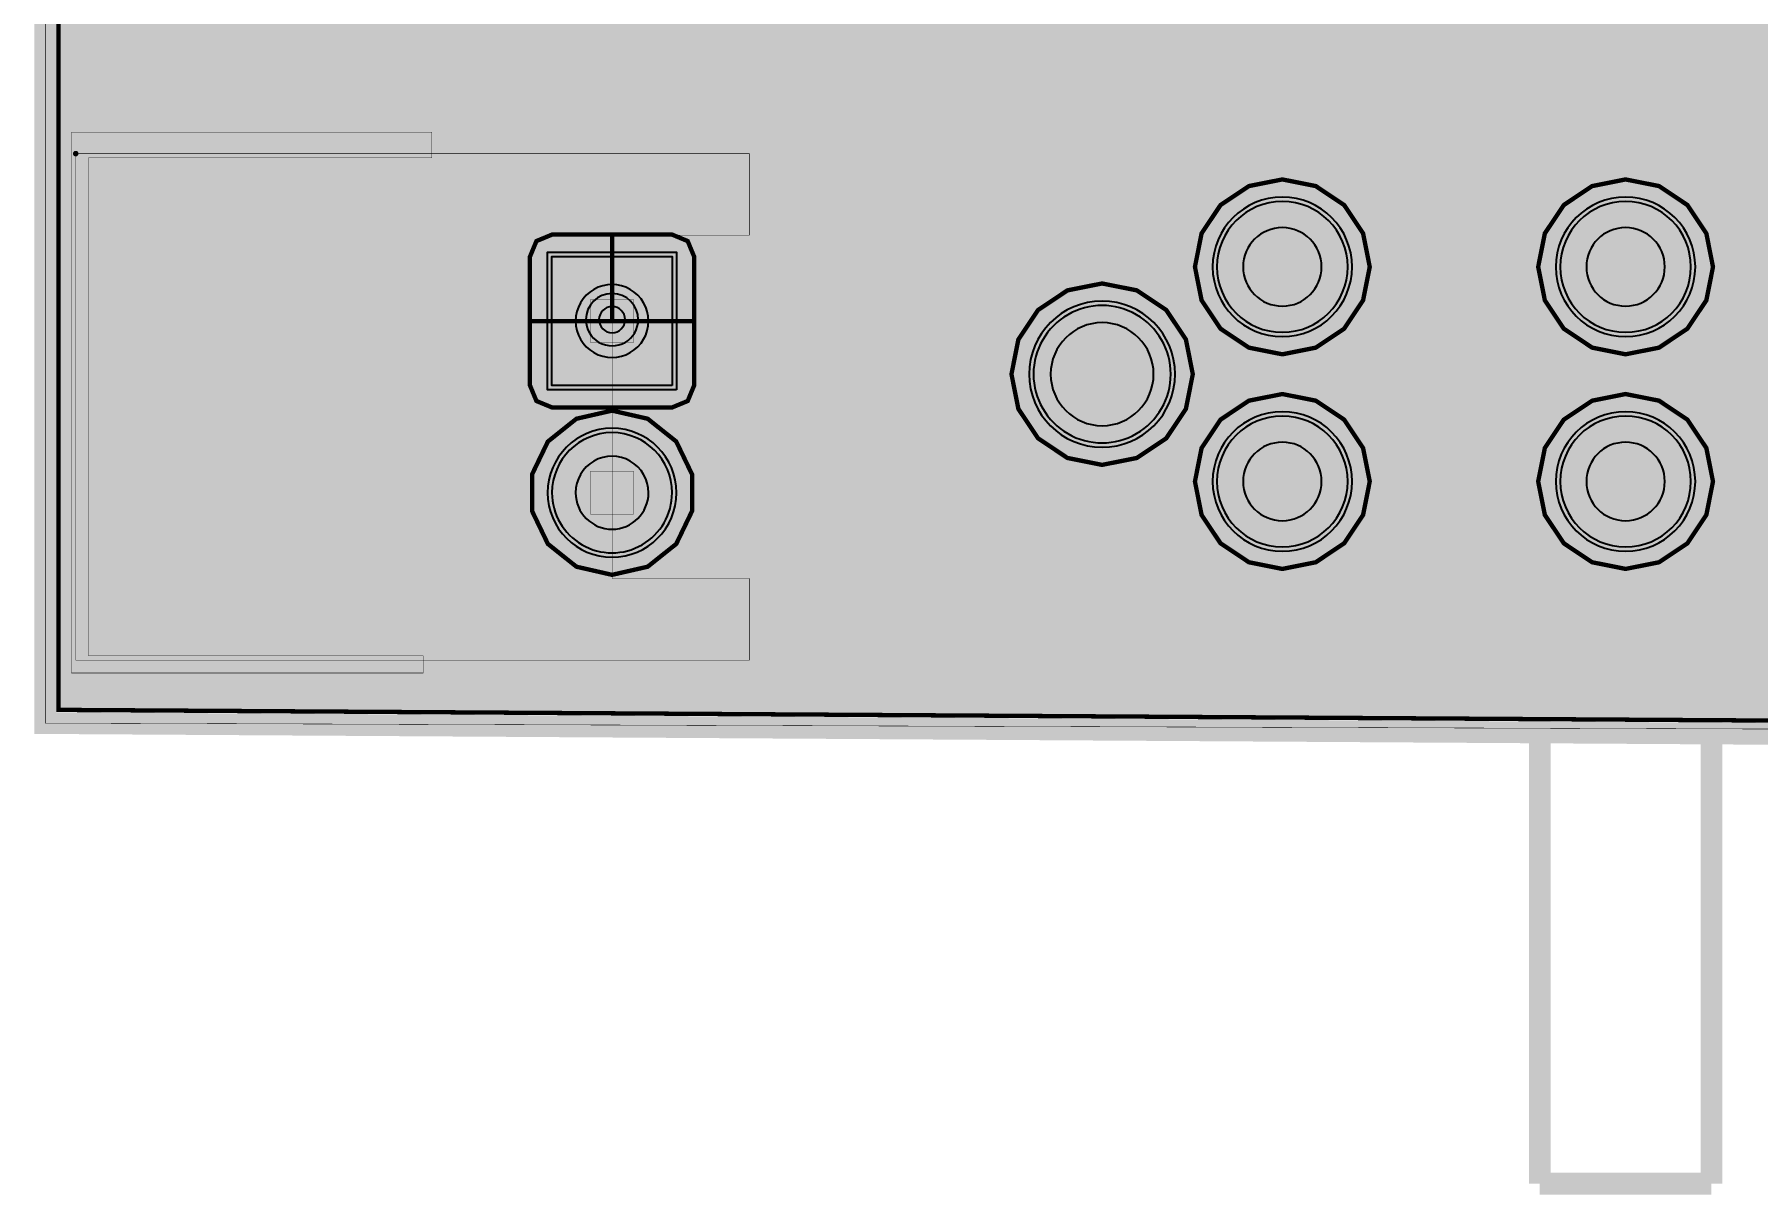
# Model space of a CAD drawing. Header units: millimetres. Extents: x 56.5 to 93.6, y 37.7 to 70.1.
# Drawn here: x 56.52 to 76.59, y 37.69 to 51.2 of the extents above; entities that cross this region are included whole.
import ezdxf

# ---------------------------------------------------------------- set-up
doc = ezdxf.new("R2010")
doc.units = ezdxf.units.MM
doc.header["$MEASUREMENT"] = 0
for name, color, linetype, true_color in [('Board-Outline-Layer', 7, 'Continuous', 0xff00ff), ('Bottom-Layer', 7, 'Continuous', 0x0000ff), ('Bottom-Paste-Mask-Layer', 7, 'Continuous', 0x800000), ('Bottom-Solder-Mask-Layer', 7, 'Continuous', 0xaa00ff), ('Component-Marking-Layer', 7, 'Continuous', 0x66ffcc), ('Component-Shape-Layer', 7, 'Continuous', 0x00cccc), ('Document-Layer', 7, 'Continuous', 0xffffff), ('Hole-Layer', 7, 'Continuous', 0x222222), ('Multi-Layer', 7, 'Continuous', 0xc0c0c0), ('Pin-Soldering-Layer', 7, 'Continuous', 0xcc9999), ('Top-Layer', 7, 'Continuous', 0xff0000), ('Top-Paste-Mask-Layer', 7, 'Continuous', 0x808080), ('Top-Silkscreen-Layer', 7, 'Continuous', 0xffcc00), ('Top-Solder-Mask-Layer', 7, 'Continuous', 0x800080)]:
    doc.layers.add(name, color=color, linetype=linetype, true_color=true_color)

msp = doc.modelspace()

# ---------------------------------------------------------------- hatches: boundary and pattern name
at = {"layer": 'Bottom-Layer'}
for points in [[(81.10088897978913, 43.09516005567424), (79.07825825201466, 43.10218307903457), (76.99224082965647, 43.2074395558556), (76.98911074606424, 43.20756285795095), (76.98597870281411, 43.20761700386724), (56.79664719329439, 43.33365852908587), (56.79664719329439, 69.69613774801189), (93.3176530353061, 69.82207225091537), (93.3176530353061, 64.04053848107867), (93.21890794233617, 43.20532386442466)], [(70.03860807721615, 48.49403098806198), (70.11613997323589, 48.10425182530252), (70.33693213295452, 47.773813006716274), (70.66737095154075, 47.553020846997654), (71.05715011430023, 47.475488950977905), (71.44692927705968, 47.553020846997654), (71.77736809564591, 47.773813006716274), (71.99816025536454, 48.10425182530252), (72.0756921513843, 48.49403098806198), (71.99816025536454, 48.88381015082144), (71.77736809564591, 49.214248969407684), (71.44692927705968, 49.435041129126304), (71.05715011430023, 49.51257302514605), (70.66737095154075, 49.435041129126304), (70.33693213295452, 49.214248969407684), (70.11613997323589, 48.88381015082144)], [(74.03860807721615, 48.49403098806198), (74.11613997323592, 48.10425182530252), (74.33693213295454, 47.773813006716274), (74.66737095154078, 47.553020846997654), (75.05715011430023, 47.475488950977905), (75.44692927705968, 47.553020846997654), (75.77736809564594, 47.773813006716274), (75.99816025536457, 48.10425182530252), (76.0756921513843, 48.49403098806198), (75.99816025536457, 48.88381015082144), (75.77736809564594, 49.214248969407684), (75.44692927705968, 49.435041129126304), (75.05715011430023, 49.51257302514605), (74.66737095154078, 49.435041129126304), (74.33693213295454, 49.214248969407684), (74.11613997323592, 48.88381015082144)], [(70.29514859029717, 48.49403098806198, 1), (71.81915163830328, 48.49403098806198, 1)], [(74.29514859029717, 48.49403098806198, 1), (75.81915163830328, 48.49403098806198, 1)], [(64.20266700533402, 48.613093726187465), (64.12752802870163, 48.79449526263613), (63.946126492252986, 48.869634239268485), (62.54612649225298, 48.869634239268485), (62.364724955804334, 48.79449526263613), (62.289585979171974, 48.613093726187465), (62.289585979171974, 47.11309372618746), (62.364724955804334, 46.93169218973878), (62.54612649225298, 46.85655321310643), (63.946126492252986, 46.85655321310643), (64.12752802870163, 46.93169218973878), (64.20266700533402, 47.11309372618746)], [(63.946126492252986, 47.11309372618744), (62.54612649225298, 47.11309372618744), (62.54612649225298, 48.61309372618746), (63.946126492252986, 48.61309372618746)], [(67.90053340106682, 47.24409448818898), (67.9809577588433, 46.839773938210364), (68.20998695274993, 46.49700752679108), (68.55275336416925, 46.26797833288446), (68.95707391414784, 46.18755397510797), (69.36139446412643, 46.26797833288446), (69.70416087554572, 46.49700752679108), (69.93319006945238, 46.839773938210364), (70.01361442722886, 47.24409448818898), (69.93319006945238, 47.6484150381676), (69.70416087554572, 47.991181449586875), (69.36139446412643, 48.2202106434935), (68.95707391414784, 48.300635001269995), (68.55275336416925, 48.2202106434935), (68.20998695274993, 47.991181449586875), (67.9809577588433, 47.6484150381676)], [(68.15707391414784, 47.24409448818898, 1), (69.75707391414784, 47.24409448818898, 1)], [(70.03860807721615, 45.99415798831598), (70.11613997323589, 45.60437882555652), (70.33693213295452, 45.27394000697028), (70.66737095154075, 45.05314784725166), (71.05715011430023, 44.97561595123191), (71.44692927705968, 45.05314784725166), (71.77736809564591, 45.27394000697028), (71.99816025536454, 45.60437882555652), (72.0756921513843, 45.99415798831598), (71.99816025536454, 46.38393715107544), (71.77736809564591, 46.71437596966169), (71.44692927705968, 46.93516812938031), (71.05715011430023, 47.01270002540006), (70.66737095154075, 46.93516812938031), (70.33693213295452, 46.71437596966169), (70.11613997323589, 46.38393715107544)], [(74.03860807721615, 45.99415798831598), (74.11613997323592, 45.60437882555652), (74.33693213295454, 45.27394000697028), (74.66737095154078, 45.05314784725166), (75.05715011430023, 44.97561595123191), (75.44692927705968, 45.05314784725166), (75.77736809564594, 45.27394000697028), (75.99816025536457, 45.60437882555652), (76.0756921513843, 45.99415798831598), (75.99816025536457, 46.38393715107544), (75.77736809564594, 46.71437596966169), (75.44692927705968, 46.93516812938031), (75.05715011430023, 47.01270002540006), (74.66737095154078, 46.93516812938031), (74.33693213295454, 46.71437596966169), (74.11613997323592, 46.38393715107544)], [(63.246126492253, 44.90655321310643), (63.66115386668601, 45.001280503014044), (63.99397997963585, 45.266700471216716), (64.17868453758838, 45.65024343784961), (64.17868453758838, 46.07594401452529), (63.99397997963585, 46.459486981158186), (63.66115386668601, 46.72490694936086), (63.246126492253, 46.819634239268474), (62.83109911781996, 46.72490694936086), (62.498273004870114, 46.459486981158186), (62.313568446917586, 46.07594401452529), (62.313568446917586, 45.65024343784961), (62.498273004870114, 45.266700471216716), (62.83109911781996, 45.001280503014044)], [(70.29514859029717, 45.99415798831598, 1), (71.81915163830328, 45.99415798831598, 1)], [(74.29514859029717, 45.99415798831598, 1), (75.81915163830328, 45.99415798831598, 1)], [(62.546126492252995, 45.86309372618745, 1), (63.946126492253, 45.86309372618745, 1)]]:
    msp.add_hatch(color=256, dxfattribs=at).paths.add_polyline_path(points)
at = {"layer": 'Bottom-Paste-Mask-Layer'}
for points in [[(70.29514859029717, 48.49403098806198, 1), (71.81915163830328, 48.49403098806198, 1)], [(74.29514859029717, 48.49403098806198, 1), (75.81915163830328, 48.49403098806198, 1)], [(63.946126492252986, 47.11309372618744), (62.54612649225298, 47.11309372618744), (62.54612649225298, 48.61309372618746), (63.946126492252986, 48.61309372618746)], [(68.15707391414784, 47.24409448818898, 1), (69.75707391414784, 47.24409448818898, 1)], [(70.29514859029717, 45.99415798831598, 1), (71.81915163830328, 45.99415798831598, 1)], [(74.29514859029717, 45.99415798831598, 1), (75.81915163830328, 45.99415798831598, 1)], [(62.546126492252995, 45.86309372618745, 1), (63.946126492253, 45.86309372618745, 1)]]:
    msp.add_hatch(color=256, dxfattribs=at).paths.add_polyline_path(points)
at = {"layer": 'Bottom-Solder-Mask-Layer'}
for points in [[(70.24434848869697, 48.49403098806198, 1), (71.86995173990348, 48.49403098806198, 1)], [(74.24434848869697, 48.49403098806198, 1), (75.86995173990348, 48.49403098806198, 1)], [(63.99692659385316, 47.06229362458725), (62.49532639065278, 47.06229362458725), (62.49532639065278, 48.66389382778764), (63.99692659385316, 48.66389382778764)], [(68.10627381254764, 47.24409448818898, 1), (69.80787401574804, 47.24409448818898, 1)], [(70.24434848869697, 45.99415798831598, 1), (71.86995173990348, 45.99415798831598, 1)], [(74.24434848869697, 45.99415798831598, 1), (75.86995173990348, 45.99415798831598, 1)], [(62.49532639065279, 45.86309372618745, 1), (63.9969265938532, 45.86309372618745, 1)]]:
    msp.add_hatch(color=256, dxfattribs=at).paths.add_polyline_path(points)
at = {"layer": 'Component-Marking-Layer'}
msp.add_hatch(color=256, dxfattribs=at).paths.add_polyline_path([(56.96621793243593, 49.81305562611126, 1), (57.026162052324175, 49.81305562611126, 1)])
msp.add_hatch(color=256, dxfattribs=at).paths.add_polyline_path([(56.96621793243593, 49.81305562611126, 1), (57.026162052324175, 49.81305562611126, 1)])
at = {"layer": 'Component-Shape-Layer'}
msp.add_hatch(color=256, dxfattribs=at).paths.add_polyline_path([(56.996113792227575, 43.913081026162054), (56.996113792227575, 49.81310642621286), (64.84612649225299, 49.81310642621286), (64.84612649225299, 48.86309372618746), (63.246126492253, 48.86309372618746), (63.246126492253, 46.86309372618746), (63.246126492253, 44.86309372618746), (64.84612649225299, 44.86309372618746), (64.84612649225299, 43.913081026162054)])
msp.add_hatch(color=256, dxfattribs=at).paths.add_polyline_path([(56.996113792227575, 43.913081026162054), (56.996113792227575, 49.81310642621286), (64.84612649225299, 49.81310642621286), (64.84612649225299, 48.86309372618746), (63.246126492253, 48.86309372618746), (63.246126492253, 46.86309372618746), (63.246126492253, 44.86309372618746), (64.84612649225299, 44.86309372618746), (64.84612649225299, 43.913081026162054)])
at = {"layer": 'Document-Layer'}
msp.add_hatch(color=256, dxfattribs=at).paths.add_polyline_path([(56.9461010922022, 50.063093726187454), (61.146126492252975, 50.063093726187454), (61.146126492252975, 49.763093726187456), (57.14610109220219, 49.763093726187456), (57.14610109220219, 43.96309372618745), (61.04612649225301, 43.96309372618745), (61.04612649225301, 43.763093726187456), (56.9461010922022, 43.763093726187456)])
msp.add_hatch(color=256, dxfattribs=at).paths.add_polyline_path([(56.9461010922022, 50.063093726187454), (61.146126492252975, 50.063093726187454), (61.146126492252975, 49.763093726187456), (57.14610109220219, 49.763093726187456), (57.14610109220219, 43.96309372618745), (61.04612649225301, 43.96309372618745), (61.04612649225301, 43.763093726187456), (56.9461010922022, 43.763093726187456)])
at = {"layer": 'Hole-Layer'}
for points in [[(70.5999491998984, 48.49408178816358, 1), (71.51435102870205, 48.49408178816358, 1)], [(74.5999491998984, 48.49408178816358, 1), (75.51435102870205, 48.49408178816358, 1)], [(62.8211328422657, 47.86309372618746, 1), (63.6711201422403, 47.86309372618746, 1)], [(68.35715011430027, 47.24409448818898, 1), (69.55715011430026, 47.24409448818898, 1)], [(70.5999491998984, 45.99408178816358, 1), (71.51435102870205, 45.99408178816358, 1)], [(74.5999491998984, 45.99408178816358, 1), (75.51435102870205, 45.99408178816358, 1)], [(62.8211328422657, 45.86309372618745, 1), (63.6711201422403, 45.86309372618745, 1)]]:
    msp.add_hatch(color=256, dxfattribs=at).paths.add_polyline_path(points)
at = {"layer": 'Multi-Layer'}
for points in [[(70.29514859029717, 48.49403098806198, 1), (71.81915163830328, 48.49403098806198, 1)], [(70.29514859029717, 48.49403098806198, 1), (71.81915163830328, 48.49403098806198, 1)], [(70.29514859029717, 48.49403098806198, 1), (71.81915163830328, 48.49403098806198, 1)], [(74.29514859029717, 48.49403098806198, 1), (75.81915163830328, 48.49403098806198, 1)], [(74.29514859029717, 48.49403098806198, 1), (75.81915163830328, 48.49403098806198, 1)], [(74.29514859029717, 48.49403098806198, 1), (75.81915163830328, 48.49403098806198, 1)], [(63.946126492252986, 47.11309372618744), (62.54612649225298, 47.11309372618744), (62.54612649225298, 48.61309372618746), (63.946126492252986, 48.61309372618746)], [(63.946126492252986, 47.11309372618744), (62.54612649225298, 47.11309372618744), (62.54612649225298, 48.61309372618746), (63.946126492252986, 48.61309372618746)], [(63.946126492252986, 47.11309372618744), (62.54612649225298, 47.11309372618744), (62.54612649225298, 48.61309372618746), (63.946126492252986, 48.61309372618746)], [(68.15707391414784, 47.24409448818898, 1), (69.75707391414784, 47.24409448818898, 1)], [(68.15707391414784, 47.24409448818898, 1), (69.75707391414784, 47.24409448818898, 1)], [(68.15707391414784, 47.24409448818898, 1), (69.75707391414784, 47.24409448818898, 1)], [(70.29514859029717, 45.99415798831598, 1), (71.81915163830328, 45.99415798831598, 1)], [(70.29514859029717, 45.99415798831598, 1), (71.81915163830328, 45.99415798831598, 1)], [(70.29514859029717, 45.99415798831598, 1), (71.81915163830328, 45.99415798831598, 1)], [(74.29514859029717, 45.99415798831598, 1), (75.81915163830328, 45.99415798831598, 1)], [(74.29514859029717, 45.99415798831598, 1), (75.81915163830328, 45.99415798831598, 1)], [(74.29514859029717, 45.99415798831598, 1), (75.81915163830328, 45.99415798831598, 1)], [(62.546126492252995, 45.86309372618745, 1), (63.946126492253, 45.86309372618745, 1)], [(62.546126492252995, 45.86309372618745, 1), (63.946126492253, 45.86309372618745, 1)], [(62.546126492252995, 45.86309372618745, 1), (63.946126492253, 45.86309372618745, 1)]]:
    msp.add_hatch(color=256, dxfattribs=at).paths.add_polyline_path(points)
at = {"layer": 'Pin-Soldering-Layer'}
for points in [[(62.996113792227604, 47.61308102616206), (62.996113792227604, 48.11310642621286), (63.49613919227836, 48.11310642621286), (63.49613919227836, 47.61308102616206)], [(62.996113792227604, 47.61308102616206), (62.996113792227604, 48.11310642621286), (63.49613919227836, 48.11310642621286), (63.49613919227836, 47.61308102616206)], [(62.996113792227604, 45.61308102616206), (62.996113792227604, 46.11310642621286), (63.49613919227836, 46.11310642621286), (63.49613919227836, 45.61308102616206)], [(62.996113792227604, 45.61308102616206), (62.996113792227604, 46.11310642621286), (63.49613919227836, 46.11310642621286), (63.49613919227836, 45.61308102616206)]]:
    msp.add_hatch(color=256, dxfattribs=at).paths.add_polyline_path(points)
at = {"layer": 'Top-Layer'}
for points in [[(70.29514859029717, 48.49403098806198, 1), (71.81915163830328, 48.49403098806198, 1)], [(74.29514859029717, 48.49403098806198, 1), (75.81915163830328, 48.49403098806198, 1)], [(63.946126492252986, 47.11309372618744), (62.54612649225298, 47.11309372618744), (62.54612649225298, 48.61309372618746), (63.946126492252986, 48.61309372618746)], [(68.15707391414784, 47.24409448818898, 1), (69.75707391414784, 47.24409448818898, 1)], [(70.29514859029717, 45.99415798831598, 1), (71.81915163830328, 45.99415798831598, 1)], [(74.29514859029717, 45.99415798831598, 1), (75.81915163830328, 45.99415798831598, 1)], [(62.546126492252995, 45.86309372618745, 1), (63.946126492253, 45.86309372618745, 1)]]:
    msp.add_hatch(color=256, dxfattribs=at).paths.add_polyline_path(points)
at = {"layer": 'Top-Paste-Mask-Layer'}
for points in [[(70.29514859029717, 48.49403098806198, 1), (71.81915163830328, 48.49403098806198, 1)], [(74.29514859029717, 48.49403098806198, 1), (75.81915163830328, 48.49403098806198, 1)], [(63.946126492252986, 47.11309372618744), (62.54612649225298, 47.11309372618744), (62.54612649225298, 48.61309372618746), (63.946126492252986, 48.61309372618746)], [(68.15707391414784, 47.24409448818898, 1), (69.75707391414784, 47.24409448818898, 1)], [(70.29514859029717, 45.99415798831598, 1), (71.81915163830328, 45.99415798831598, 1)], [(74.29514859029717, 45.99415798831598, 1), (75.81915163830328, 45.99415798831598, 1)], [(62.546126492252995, 45.86309372618745, 1), (63.946126492253, 45.86309372618745, 1)]]:
    msp.add_hatch(color=256, dxfattribs=at).paths.add_polyline_path(points)
at = {"layer": 'Top-Solder-Mask-Layer'}
for points in [[(70.24434848869697, 48.49403098806198, 1), (71.86995173990348, 48.49403098806198, 1)], [(74.24434848869697, 48.49403098806198, 1), (75.86995173990348, 48.49403098806198, 1)], [(63.99692659385316, 47.06229362458725), (62.49532639065278, 47.06229362458725), (62.49532639065278, 48.66389382778764), (63.99692659385316, 48.66389382778764)], [(68.10627381254764, 47.24409448818898, 1), (69.80787401574804, 47.24409448818898, 1)], [(70.24434848869697, 45.99415798831598, 1), (71.86995173990348, 45.99415798831598, 1)], [(74.24434848869697, 45.99415798831598, 1), (75.86995173990348, 45.99415798831598, 1)], [(62.49532639065279, 45.86309372618745, 1), (63.9969265938532, 45.86309372618745, 1)]]:
    msp.add_hatch(color=256, dxfattribs=at).paths.add_polyline_path(points)

# ---------------------------------------------------------------- linework, layer by layer
at = {"layer": 'Board-Outline-Layer', "const_width": 0.25400050800101603}
msp.add_lwpolyline([(56.64211328422657, 43.18008636017272), (56.64211328422657, 69.85013970027941), (93.47218694437389, 69.97713995427992), (93.47218694437389, 43.053086106172216), (79.50215900431802, 42.92608585217171), (76.98501397002794, 43.053086106172216)], close=True, dxfattribs=at)
at = {"layer": 'Bottom-Layer'}
for points, const_width in [([(56.64211328422657, 43.18008636017272), (56.64211328422657, 69.85013970027941), (93.34518669037338, 69.85013970027941), (93.21818643637287, 43.053086106172216)], 0.005080010160020321), ([(81.10088897978913, 43.09516005567424), (79.07825825201466, 43.10218307903457), (76.99224082965647, 43.2074395558556), (76.98911074606424, 43.20756285795095), (76.98597870281411, 43.20761700386724), (56.79664719329439, 43.33365852908587), (56.79664719329439, 69.69613774801189), (93.3176530353061, 69.82207225091537), (93.3176530353061, 64.04053848107867), (93.21890794233617, 43.20532386442466)], 0.05080010160020321), ([(70.03860807721615, 48.49403098806198), (70.11613997323589, 48.10425182530252), (70.33693213295452, 47.773813006716274), (70.66737095154075, 47.553020846997654), (71.05715011430023, 47.475488950977905), (71.44692927705968, 47.553020846997654), (71.77736809564591, 47.773813006716274), (71.99816025536454, 48.10425182530252), (72.0756921513843, 48.49403098806198), (71.99816025536454, 48.88381015082144), (71.77736809564591, 49.214248969407684), (71.44692927705968, 49.435041129126304), (71.05715011430023, 49.51257302514605), (70.66737095154075, 49.435041129126304), (70.33693213295452, 49.214248969407684), (70.11613997323589, 48.88381015082144)], 0.05080010160020321), ([(74.03860807721615, 48.49403098806198), (74.11613997323592, 48.10425182530252), (74.33693213295454, 47.773813006716274), (74.66737095154078, 47.553020846997654), (75.05715011430023, 47.475488950977905), (75.44692927705968, 47.553020846997654), (75.77736809564594, 47.773813006716274), (75.99816025536457, 48.10425182530252), (76.0756921513843, 48.49403098806198), (75.99816025536457, 48.88381015082144), (75.77736809564594, 49.214248969407684), (75.44692927705968, 49.435041129126304), (75.05715011430023, 49.51257302514605), (74.66737095154078, 49.435041129126304), (74.33693213295454, 49.214248969407684), (74.11613997323592, 48.88381015082144)], 0.05080010160020321), ([(64.20266700533402, 48.613093726187465), (64.12752802870163, 48.79449526263613), (63.946126492252986, 48.869634239268485), (62.54612649225298, 48.869634239268485), (62.364724955804334, 48.79449526263613), (62.289585979171974, 48.613093726187465), (62.289585979171974, 47.11309372618746), (62.364724955804334, 46.93169218973878), (62.54612649225298, 46.85655321310643), (63.946126492252986, 46.85655321310643), (64.12752802870163, 46.93169218973878), (64.20266700533402, 47.11309372618746)], 0.05080010160020321), ([(67.90053340106682, 47.24409448818898), (67.9809577588433, 46.839773938210364), (68.20998695274993, 46.49700752679108), (68.55275336416925, 46.26797833288446), (68.95707391414784, 46.18755397510797), (69.36139446412643, 46.26797833288446), (69.70416087554572, 46.49700752679108), (69.93319006945238, 46.839773938210364), (70.01361442722886, 47.24409448818898), (69.93319006945238, 47.6484150381676), (69.70416087554572, 47.991181449586875), (69.36139446412643, 48.2202106434935), (68.95707391414784, 48.300635001269995), (68.55275336416925, 48.2202106434935), (68.20998695274993, 47.991181449586875), (67.9809577588433, 47.6484150381676)], 0.05080010160020321), ([(70.03860807721615, 45.99415798831598), (70.11613997323589, 45.60437882555652), (70.33693213295452, 45.27394000697028), (70.66737095154075, 45.05314784725166), (71.05715011430023, 44.97561595123191), (71.44692927705968, 45.05314784725166), (71.77736809564591, 45.27394000697028), (71.99816025536454, 45.60437882555652), (72.0756921513843, 45.99415798831598), (71.99816025536454, 46.38393715107544), (71.77736809564591, 46.71437596966169), (71.44692927705968, 46.93516812938031), (71.05715011430023, 47.01270002540006), (70.66737095154075, 46.93516812938031), (70.33693213295452, 46.71437596966169), (70.11613997323589, 46.38393715107544)], 0.05080010160020321), ([(74.03860807721615, 45.99415798831598), (74.11613997323592, 45.60437882555652), (74.33693213295454, 45.27394000697028), (74.66737095154078, 45.05314784725166), (75.05715011430023, 44.97561595123191), (75.44692927705968, 45.05314784725166), (75.77736809564594, 45.27394000697028), (75.99816025536457, 45.60437882555652), (76.0756921513843, 45.99415798831598), (75.99816025536457, 46.38393715107544), (75.77736809564594, 46.71437596966169), (75.44692927705968, 46.93516812938031), (75.05715011430023, 47.01270002540006), (74.66737095154078, 46.93516812938031), (74.33693213295454, 46.71437596966169), (74.11613997323592, 46.38393715107544)], 0.05080010160020321), ([(63.246126492253, 44.90655321310643), (63.66115386668601, 45.001280503014044), (63.99397997963585, 45.266700471216716), (64.17868453758838, 45.65024343784961), (64.17868453758838, 46.07594401452529), (63.99397997963585, 46.459486981158186), (63.66115386668601, 46.72490694936086), (63.246126492253, 46.819634239268474), (62.83109911781996, 46.72490694936086), (62.498273004870114, 46.459486981158186), (62.313568446917586, 46.07594401452529), (62.313568446917586, 45.65024343784961), (62.498273004870114, 45.266700471216716), (62.83109911781996, 45.001280503014044)], 0.05080010160020321)]:
    msp.add_lwpolyline(points, close=True, dxfattribs=dict(at, const_width=const_width))
for points, const_width in [([(71.04394208788419, 55.219710439420886), (71.04394208788419, 50.6731013462027)], 1), ([(63.246126492253, 51.18307310009217), (67.16592359790125, 55.10287020574042)], 1), ([(63.246126492253, 47.87909575819152), (63.246126492253, 51.18307310009217)], 1), ([(71.04394208788419, 50.6731013462027), (83.82016764033527, 50.6731013462027)], 1), ([(63.246126492253, 47.86309372618746), (63.246126492253, 48.86963423926848)], 0.05080010160020321), ([(63.246126492253, 47.86309372618746), (62.289585979171974, 47.863093726187444)], 0.05080010160020321), ([(63.246126492253, 47.86309372618746), (64.20266700533402, 47.863093726187444)], 0.05080010160020321)]:
    msp.add_lwpolyline(points, dxfattribs=dict(at, const_width=const_width))
for points in [[(70.29514859029716, 48.49403098806198, 1), (71.81915163830327, 48.49403098806198, 1)], [(74.29514859029719, 48.49403098806198, 1), (75.81915163830327, 48.49403098806198, 1)], [(70.29514859029716, 45.99415798831598, 1), (71.81915163830327, 45.99415798831598, 1)], [(74.29514859029719, 45.99415798831598, 1), (75.81915163830327, 45.99415798831598, 1)]]:
    msp.add_lwpolyline(points, format="xyb", close=True, dxfattribs=at)
msp.add_lwpolyline([(63.946126492252986, 47.11309372618744), (62.54612649225298, 47.11309372618744), (62.54612649225298, 48.61309372618746), (63.946126492252986, 48.61309372618746)], close=True, dxfattribs=at)
for points in [[(68.15707391414786, 47.24409448842855, 1), (69.75707391414782, 47.24409448813508), (69.75707391414782, 47.244094487949404, 1), (68.15707391414786, 47.24409448824288)], [(62.54612649225298, 45.86309372616349, 1), (63.946126492252986, 45.863093726163484), (63.946126492252986, 45.86309372621142, 1), (62.54612649225298, 45.86309372621142)]]:
    msp.add_lwpolyline(points, format="xyb", dxfattribs=at)
at = {"layer": 'Bottom-Paste-Mask-Layer'}
for points in [[(70.29514859029716, 48.49403098806198, 1), (71.81915163830327, 48.49403098806198, 1)], [(74.29514859029719, 48.49403098806198, 1), (75.81915163830327, 48.49403098806198, 1)], [(70.29514859029716, 45.99415798831598, 1), (71.81915163830327, 45.99415798831598, 1)], [(74.29514859029719, 45.99415798831598, 1), (75.81915163830327, 45.99415798831598, 1)]]:
    msp.add_lwpolyline(points, format="xyb", close=True, dxfattribs=at)
msp.add_lwpolyline([(63.946126492252986, 47.11309372618744), (62.54612649225298, 47.11309372618744), (62.54612649225298, 48.61309372618746), (63.946126492252986, 48.61309372618746)], close=True, dxfattribs=at)
for points in [[(68.15707391414786, 47.24409448842855, 1), (69.75707391414782, 47.24409448813508), (69.75707391414782, 47.244094487949404, 1), (68.15707391414786, 47.24409448824288)], [(62.54612649225298, 45.86309372616349, 1), (63.946126492252986, 45.863093726163484), (63.946126492252986, 45.86309372621142, 1), (62.54612649225298, 45.86309372621142)]]:
    msp.add_lwpolyline(points, format="xyb", dxfattribs=at)
at = {"layer": 'Bottom-Solder-Mask-Layer'}
for points in [[(70.24434848869696, 48.49403098806198, 1), (71.86995173990347, 48.49403098806198, 1)], [(74.24434848869696, 48.49403098806198, 1), (75.8699517399035, 48.49403098806198, 1)], [(68.10627381254763, 47.24409448818898, 1), (69.80787401574806, 47.24409448818898, 1)], [(70.24434848869696, 45.99415798831598, 1), (71.86995173990347, 45.99415798831598, 1)], [(74.24434848869696, 45.99415798831598, 1), (75.8699517399035, 45.99415798831598, 1)], [(62.49532639065278, 45.86309372618745, 1), (63.99692659385319, 45.86309372618745, 1)]]:
    msp.add_lwpolyline(points, format="xyb", close=True, dxfattribs=at)
msp.add_lwpolyline([(63.99692659385316, 47.06229362458725), (62.49532639065278, 47.06229362458725), (62.49532639065278, 48.66389382778764), (63.99692659385316, 48.66389382778764)], close=True, dxfattribs=at)
at = {"layer": 'Component-Marking-Layer', "const_width": 0.005080010160020321}
msp.add_lwpolyline([(56.966217932435924, 49.81305562611126, 1), (57.02616205232418, 49.81305562611126, 1)], format="xyb", close=True, dxfattribs=at)
msp.add_lwpolyline([(56.966217932435924, 49.81305562611126, 1), (57.02616205232418, 49.81305562611126, 1)], format="xyb", close=True, dxfattribs=at)
at = {"layer": 'Component-Shape-Layer', "const_width": 0.005080010160020321}
msp.add_lwpolyline([(56.996113792227575, 43.913081026162054), (56.996113792227575, 49.81310642621286), (64.84612649225299, 49.81310642621286), (64.84612649225299, 48.86309372618746), (63.246126492253, 48.86309372618746), (63.246126492253, 46.86309372618746), (63.246126492253, 44.86309372618746), (64.84612649225299, 44.86309372618746), (64.84612649225299, 43.913081026162054)], close=True, dxfattribs=at)
msp.add_lwpolyline([(56.996113792227575, 43.913081026162054), (56.996113792227575, 49.81310642621286), (64.84612649225299, 49.81310642621286), (64.84612649225299, 48.86309372618746), (63.246126492253, 48.86309372618746), (63.246126492253, 46.86309372618746), (63.246126492253, 44.86309372618746), (64.84612649225299, 44.86309372618746), (64.84612649225299, 43.913081026162054)], close=True, dxfattribs=at)
at = {"layer": 'Document-Layer', "const_width": 0.005080010160020321}
msp.add_lwpolyline([(56.9461010922022, 50.063093726187454), (61.146126492252975, 50.063093726187454), (61.146126492252975, 49.763093726187456), (57.14610109220219, 49.763093726187456), (57.14610109220219, 43.96309372618745), (61.04612649225301, 43.96309372618745), (61.04612649225301, 43.763093726187456), (56.9461010922022, 43.763093726187456)], close=True, dxfattribs=at)
msp.add_lwpolyline([(56.9461010922022, 50.063093726187454), (61.146126492252975, 50.063093726187454), (61.146126492252975, 49.763093726187456), (57.14610109220219, 49.763093726187456), (57.14610109220219, 43.96309372618745), (61.04612649225301, 43.96309372618745), (61.04612649225301, 43.763093726187456), (56.9461010922022, 43.763093726187456)], close=True, dxfattribs=at)
at = {"layer": 'Hole-Layer'}
for points in [[(70.5999491998984, 48.494081788132355, 1), (71.51435102870202, 48.494081788132355), (71.51435102870202, 48.494081788194805, 1), (70.5999491998984, 48.494081788194805)], [(74.5999491998984, 48.494081788132355, 1), (75.51435102870205, 48.494081788132355), (75.51435102870205, 48.494081788194805, 1), (74.5999491998984, 48.494081788194805)], [(62.8211328422657, 47.86309372624219, 1), (63.67112014224027, 47.8630937260459), (63.67112014224027, 47.86309372613273, 1), (62.8211328422657, 47.86309372632901)], [(70.5999491998984, 45.994081788132355, 1), (71.51435102870202, 45.994081788132355), (71.51435102870202, 45.994081788194805, 1), (70.5999491998984, 45.994081788194805)], [(74.5999491998984, 45.994081788132355, 1), (75.51435102870205, 45.994081788132355), (75.51435102870205, 45.994081788194805, 1), (74.5999491998984, 45.994081788194805)], [(62.8211328422657, 45.863093726242184, 1), (63.67112014224027, 45.8630937260459), (63.67112014224027, 45.863093726132725, 1), (62.8211328422657, 45.863093726329005)]]:
    msp.add_lwpolyline(points, format="xyb", dxfattribs=at)
for points in [[(63.09362458724915, 47.87909575819152, 1), (63.398628397256815, 47.87909575819152, 1)], [(68.35715011430024, 47.24409448818898, 1), (69.55715011430026, 47.24409448818898, 1)]]:
    msp.add_lwpolyline(points, format="xyb", close=True, dxfattribs=at)
at = {"layer": 'Multi-Layer'}
for points in [[(70.29514859029716, 48.49403098806198, 1), (71.81915163830327, 48.49403098806198, 1)], [(70.29514859029716, 48.49403098806198, 1), (71.81915163830327, 48.49403098806198, 1)], [(70.29514859029716, 48.49403098806198, 1), (71.81915163830327, 48.49403098806198, 1)], [(74.29514859029719, 48.49403098806198, 1), (75.81915163830327, 48.49403098806198, 1)], [(74.29514859029719, 48.49403098806198, 1), (75.81915163830327, 48.49403098806198, 1)], [(74.29514859029719, 48.49403098806198, 1), (75.81915163830327, 48.49403098806198, 1)], [(70.29514859029716, 45.99415798831598, 1), (71.81915163830327, 45.99415798831598, 1)], [(70.29514859029716, 45.99415798831598, 1), (71.81915163830327, 45.99415798831598, 1)], [(70.29514859029716, 45.99415798831598, 1), (71.81915163830327, 45.99415798831598, 1)], [(74.29514859029719, 45.99415798831598, 1), (75.81915163830327, 45.99415798831598, 1)], [(74.29514859029719, 45.99415798831598, 1), (75.81915163830327, 45.99415798831598, 1)], [(74.29514859029719, 45.99415798831598, 1), (75.81915163830327, 45.99415798831598, 1)]]:
    msp.add_lwpolyline(points, format="xyb", close=True, dxfattribs=at)
msp.add_lwpolyline([(63.946126492252986, 47.11309372618744), (62.54612649225298, 47.11309372618744), (62.54612649225298, 48.61309372618746), (63.946126492252986, 48.61309372618746)], close=True, dxfattribs=at)
msp.add_lwpolyline([(63.946126492252986, 47.11309372618744), (62.54612649225298, 47.11309372618744), (62.54612649225298, 48.61309372618746), (63.946126492252986, 48.61309372618746)], close=True, dxfattribs=at)
msp.add_lwpolyline([(63.946126492252986, 47.11309372618744), (62.54612649225298, 47.11309372618744), (62.54612649225298, 48.61309372618746), (63.946126492252986, 48.61309372618746)], close=True, dxfattribs=at)
for points in [[(62.941122682245364, 47.87909575827756, 1), (63.5511303022606, 47.87909575808438), (63.5511303022606, 47.879095758105485, 1), (62.941122682245364, 47.87909575829866)], [(68.15707391414786, 47.24409448842855, 1), (69.75707391414782, 47.24409448813508), (69.75707391414782, 47.244094487949404, 1), (68.15707391414786, 47.24409448824288)], [(68.15707391414786, 47.24409448842855, 1), (69.75707391414782, 47.24409448813508), (69.75707391414782, 47.244094487949404, 1), (68.15707391414786, 47.24409448824288)], [(68.15707391414786, 47.24409448842855, 1), (69.75707391414782, 47.24409448813508), (69.75707391414782, 47.244094487949404, 1), (68.15707391414786, 47.24409448824288)], [(62.54612649225298, 45.86309372616349, 1), (63.946126492252986, 45.863093726163484), (63.946126492252986, 45.86309372621142, 1), (62.54612649225298, 45.86309372621142)], [(62.54612649225298, 45.86309372616349, 1), (63.946126492252986, 45.863093726163484), (63.946126492252986, 45.86309372621142, 1), (62.54612649225298, 45.86309372621142)], [(62.54612649225298, 45.86309372616349, 1), (63.946126492252986, 45.863093726163484), (63.946126492252986, 45.86309372621142, 1), (62.54612649225298, 45.86309372621142)]]:
    msp.add_lwpolyline(points, format="xyb", dxfattribs=at)
at = {"layer": 'Pin-Soldering-Layer', "const_width": 0.005080010160020321}
for points in [[(62.996113792227604, 47.61308102616206), (62.996113792227604, 48.11310642621286), (63.49613919227836, 48.11310642621286), (63.49613919227836, 47.61308102616206)], [(62.996113792227604, 47.61308102616206), (62.996113792227604, 48.11310642621286), (63.49613919227836, 48.11310642621286), (63.49613919227836, 47.61308102616206)], [(62.996113792227604, 45.61308102616206), (62.996113792227604, 46.11310642621286), (63.49613919227836, 46.11310642621286), (63.49613919227836, 45.61308102616206)], [(62.996113792227604, 45.61308102616206), (62.996113792227604, 46.11310642621286), (63.49613919227836, 46.11310642621286), (63.49613919227836, 45.61308102616206)]]:
    msp.add_lwpolyline(points, close=True, dxfattribs=at)
at = {"layer": 'Top-Layer'}
for points, const_width in [([(75.05715011430023, 48.49403098806198), (75.05715011430023, 51.816103632207266)], 0.8000025400050801), ([(75.0290204667903, 45.96602834080604), (75.05715011430023, 45.99415798831598)], 0.8), ([(63.246126492253, 45.86309372618748), (66.92913385826772, 45.86309372618748)], 0.8), ([(66.92913385826772, 45.86309372618748), (66.92913385826772, 44.57708915417831)], 0.8), ([(75.0290204667903, 44.57708915417831), (75.0290204667903, 45.96602834080604)], 0.8), ([(66.92913385826772, 44.57708915417831), (75.0290204667903, 44.57708915417831)], 0.8)]:
    msp.add_lwpolyline(points, dxfattribs=dict(at, const_width=const_width))
for points in [[(70.29514859029716, 48.49403098806198, 1), (71.81915163830327, 48.49403098806198, 1)], [(74.29514859029719, 48.49403098806198, 1), (75.81915163830327, 48.49403098806198, 1)], [(70.29514859029716, 45.99415798831598, 1), (71.81915163830327, 45.99415798831598, 1)], [(74.29514859029719, 45.99415798831598, 1), (75.81915163830327, 45.99415798831598, 1)]]:
    msp.add_lwpolyline(points, format="xyb", close=True, dxfattribs=at)
msp.add_lwpolyline([(63.946126492252986, 47.11309372618744), (62.54612649225298, 47.11309372618744), (62.54612649225298, 48.61309372618746), (63.946126492252986, 48.61309372618746)], close=True, dxfattribs=at)
for points in [[(68.15707391414786, 47.24409448842855, 1), (69.75707391414782, 47.24409448813508), (69.75707391414782, 47.244094487949404, 1), (68.15707391414786, 47.24409448824288)], [(62.54612649225298, 45.86309372616349, 1), (63.946126492252986, 45.863093726163484), (63.946126492252986, 45.86309372621142, 1), (62.54612649225298, 45.86309372621142)]]:
    msp.add_lwpolyline(points, format="xyb", dxfattribs=at)
at = {"layer": 'Top-Paste-Mask-Layer'}
for points in [[(70.29514859029716, 48.49403098806198, 1), (71.81915163830327, 48.49403098806198, 1)], [(74.29514859029719, 48.49403098806198, 1), (75.81915163830327, 48.49403098806198, 1)], [(70.29514859029716, 45.99415798831598, 1), (71.81915163830327, 45.99415798831598, 1)], [(74.29514859029719, 45.99415798831598, 1), (75.81915163830327, 45.99415798831598, 1)]]:
    msp.add_lwpolyline(points, format="xyb", close=True, dxfattribs=at)
msp.add_lwpolyline([(63.946126492252986, 47.11309372618744), (62.54612649225298, 47.11309372618744), (62.54612649225298, 48.61309372618746), (63.946126492252986, 48.61309372618746)], close=True, dxfattribs=at)
for points in [[(68.15707391414786, 47.24409448842855, 1), (69.75707391414782, 47.24409448813508), (69.75707391414782, 47.244094487949404, 1), (68.15707391414786, 47.24409448824288)], [(62.54612649225298, 45.86309372616349, 1), (63.946126492252986, 45.863093726163484), (63.946126492252986, 45.86309372621142, 1), (62.54612649225298, 45.86309372621142)]]:
    msp.add_lwpolyline(points, format="xyb", dxfattribs=at)
at = {"layer": 'Top-Silkscreen-Layer', "const_width": 0.25400050800101603}
for points in [[(68.70716281432563, 48.895097790195585), (68.70716281432563, 50.6731013462027), (81.40716281432564, 50.6731013462027), (81.40716281432564, 48.24439928879858)], [(68.70716281432563, 48.895097790195585), (68.70716281432563, 50.6731013462027), (81.40716281432564, 50.6731013462027), (81.40716281432564, 48.24439928879858)], [(57.04610109220219, 43.86309372618745), (57.04610109220219, 49.86309372618746)], [(57.04610109220219, 43.86309372618745), (57.04610109220219, 49.86309372618746)], [(64.64615189230379, 49.86309372618746), (57.08709677419354, 49.86309372618746)], [(64.64615189230379, 49.86309372618746), (57.08709677419354, 49.86309372618746)], [(64.64610109220219, 49.86304292608585), (64.64610109220219, 48.86304292608585), (63.04612649225298, 48.86304292608585)], [(64.64610109220219, 49.86304292608585), (64.64610109220219, 48.86304292608585), (63.04612649225298, 48.86304292608585)], [(68.70716281432563, 48.895097790195585), (68.70716281432563, 48.51409702819406)], [(68.70716281432563, 48.895097790195585), (68.70716281432563, 48.51409702819406)], [(63.04612649225298, 48.263068326136654), (59.24610109220218, 48.263068326136654), (59.24610109220218, 48.86309372618746), (63.04612649225298, 48.86309372618746)], [(63.04612649225298, 48.263068326136654), (59.24610109220218, 48.263068326136654), (59.24610109220218, 48.86309372618746), (63.04612649225298, 48.86309372618746)], [(63.04612649225298, 48.844246888493785), (63.04612649225298, 48.86304292608585)], [(63.04612649225298, 48.844246888493785), (63.04612649225298, 48.86304292608585)], [(68.70716281432563, 48.24439928879858), (68.70716281432563, 48.51409702819406)], [(68.70716281432563, 48.24439928879858), (68.70716281432563, 48.51409702819406)], [(57.04610109220219, 45.86309372618745), (61.34612649225299, 45.86309372618745), (61.34612649225299, 47.86309372618746), (57.1460756921514, 47.86309372618746)], [(57.04610109220219, 45.86309372618745), (61.34612649225299, 45.86309372618745), (61.34612649225299, 47.86309372618746), (57.1460756921514, 47.86309372618746)], [(63.04612649225298, 46.844246888493785), (63.04612649225298, 46.88194056388113)], [(63.04612649225298, 46.844246888493785), (63.04612649225298, 46.88194056388113)], [(81.40716281432564, 46.24378968757938), (81.40716281432564, 43.81508763017526), (68.70716281432563, 43.81508763017526), (68.70716281432563, 46.24378968757938)], [(81.40716281432564, 46.24378968757938), (81.40716281432564, 43.81508763017526), (68.70716281432563, 43.81508763017526), (68.70716281432563, 46.24378968757938)], [(63.04612649225298, 44.86309372618746), (59.24610109220218, 44.86309372618746), (59.24610109220218, 45.46311912623826), (63.04612649225298, 45.46311912623826)], [(63.04612649225298, 44.86309372618746), (59.24610109220218, 44.86309372618746), (59.24610109220218, 45.46311912623826), (63.04612649225298, 45.46311912623826)], [(63.04612649225298, 44.86309372618746), (63.04612649225298, 44.88194056388113)], [(63.04612649225298, 44.86309372618746), (63.04612649225298, 44.88194056388113)], [(64.64615189230379, 43.86309372618745), (64.64615189230379, 44.86309372618746), (63.04612649225298, 44.86309372618746)], [(64.64615189230379, 43.86309372618745), (64.64615189230379, 44.86309372618746), (63.04612649225298, 44.86309372618746)], [(57.04610109220219, 43.86309372618745), (64.64615189230379, 43.86309372618745)], [(57.04610109220219, 43.86309372618745), (64.64615189230379, 43.86309372618745)], [(74.05715011430023, 37.815087630175256), (74.05715011430023, 43.81508763017526)], [(74.05715011430023, 37.815087630175256), (74.05715011430023, 43.81508763017526)], [(76.05715011430023, 37.815087630175256), (76.05715011430023, 43.81508763017526)], [(76.05715011430023, 37.815087630175256), (76.05715011430023, 43.81508763017526)], [(74.05715011430023, 37.815087630175256), (76.05715011430023, 37.815087630175256)], [(74.05715011430023, 37.815087630175256), (76.05715011430023, 37.815087630175256)]]:
    msp.add_lwpolyline(points, dxfattribs=at)
at = {"layer": 'Top-Solder-Mask-Layer'}
for points in [[(70.24434848869696, 48.49403098806198, 1), (71.86995173990347, 48.49403098806198, 1)], [(74.24434848869696, 48.49403098806198, 1), (75.8699517399035, 48.49403098806198, 1)], [(68.10627381254763, 47.24409448818898, 1), (69.80787401574806, 47.24409448818898, 1)], [(70.24434848869696, 45.99415798831598, 1), (71.86995173990347, 45.99415798831598, 1)], [(74.24434848869696, 45.99415798831598, 1), (75.8699517399035, 45.99415798831598, 1)], [(62.49532639065278, 45.86309372618745, 1), (63.99692659385319, 45.86309372618745, 1)]]:
    msp.add_lwpolyline(points, format="xyb", close=True, dxfattribs=at)
msp.add_lwpolyline([(63.99692659385316, 47.06229362458725), (62.49532639065278, 47.06229362458725), (62.49532639065278, 48.66389382778764), (63.99692659385316, 48.66389382778764)], close=True, dxfattribs=at)

doc.saveas('drawing.dxf')
